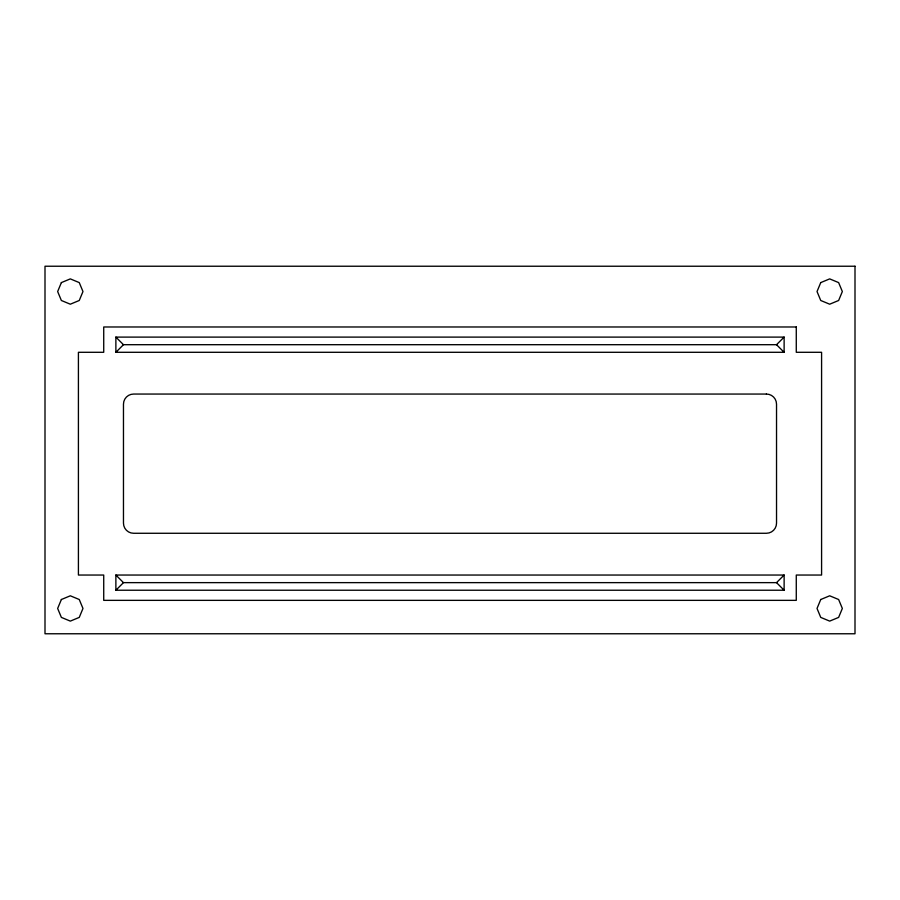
<?xml version="1.0" encoding="UTF-8"?>
<svg xmlns="http://www.w3.org/2000/svg" width="900" height="900" viewBox="0 0 900 900"><rect width="100%" height="100%" fill="white"/><g stroke="black" fill="none" stroke-linecap="round" stroke-linejoin="round"><path stroke-width="1.35" d="M115.875 352.294L123.469 344.7L776.531 344.7L784.125 337.106L784.125 352.294L115.875 352.294L115.875 337.106L784.125 337.106M115.875 590.231L123.469 582.637L776.531 582.637L784.125 575.044L784.125 590.231L115.875 590.231L115.875 575.044L784.125 575.044M776.531 344.7L784.125 352.294M776.531 582.637L784.125 590.231M115.875 337.106L123.469 344.7M115.875 575.044L123.469 582.637M61.369 282.6L57.656 291.544L61.369 300.488L70.312 304.2L79.256 300.488L82.969 291.544L79.256 282.6L70.312 278.887L61.369 282.6M61.369 599.512L57.656 608.456L61.369 617.4L70.312 621.113L79.256 617.4L82.969 608.456L79.256 599.512L70.312 595.8L61.369 599.512M820.744 282.6L817.031 291.544L820.744 300.488L829.688 304.2L838.631 300.488L842.344 291.544L838.631 282.6L829.688 278.887L820.744 282.6M820.744 599.512L817.031 608.456L820.744 617.4L829.688 621.113L838.631 617.4L842.344 608.456L838.631 599.512L829.688 595.8L820.744 599.512M855 266.231L45 266.231L45 633.769L855 633.769L855 266.231M796.275 326.981L103.725 326.981L103.725 352.294L78.413 352.294L78.413 575.044L103.725 575.044L103.725 600.356L796.275 600.356L796.275 575.044L821.587 575.044L821.587 352.294L796.275 352.294L796.275 326.981M766.406 394.065L133.594 394.054A10.125 10.125 0 0 0 123.469 404.179L123.469 523.148A10.125 10.125 0 0 0 133.594 533.273L766.406 533.273A10.125 10.125 0 0 0 776.531 523.148L776.531 404.19A10.125 10.125 0 0 0 766.406 394.054"/></g></svg>
